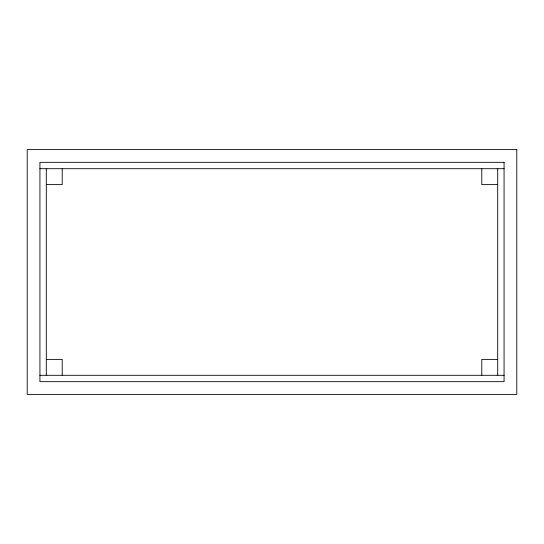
<?xml version="1.0" encoding="UTF-8"?>
<svg xmlns="http://www.w3.org/2000/svg" width="544" height="544" viewBox="0 0 544 544"><rect width="100%" height="100%" fill="white"/><g stroke="black" fill="none" stroke-linecap="round" stroke-linejoin="round"><path stroke-width="0.82" d="M39.93 168.694L504.07 168.694M46.294 184.606L62.206 184.606L62.206 168.694M497.706 184.606L481.794 184.606L481.794 168.694M46.294 359.394L62.206 359.394L62.206 375.306M497.706 359.394L481.794 359.394L481.794 375.306M39.93 375.306L504.07 375.306M497.706 168.694L497.706 375.306M46.294 168.694L46.294 375.306M516.8 149.6L27.2 149.6L27.2 394.4L516.8 394.4L516.8 149.6M504.07 162.33L39.93 162.33L39.93 381.67L504.07 381.67L504.07 162.33"/></g></svg>
